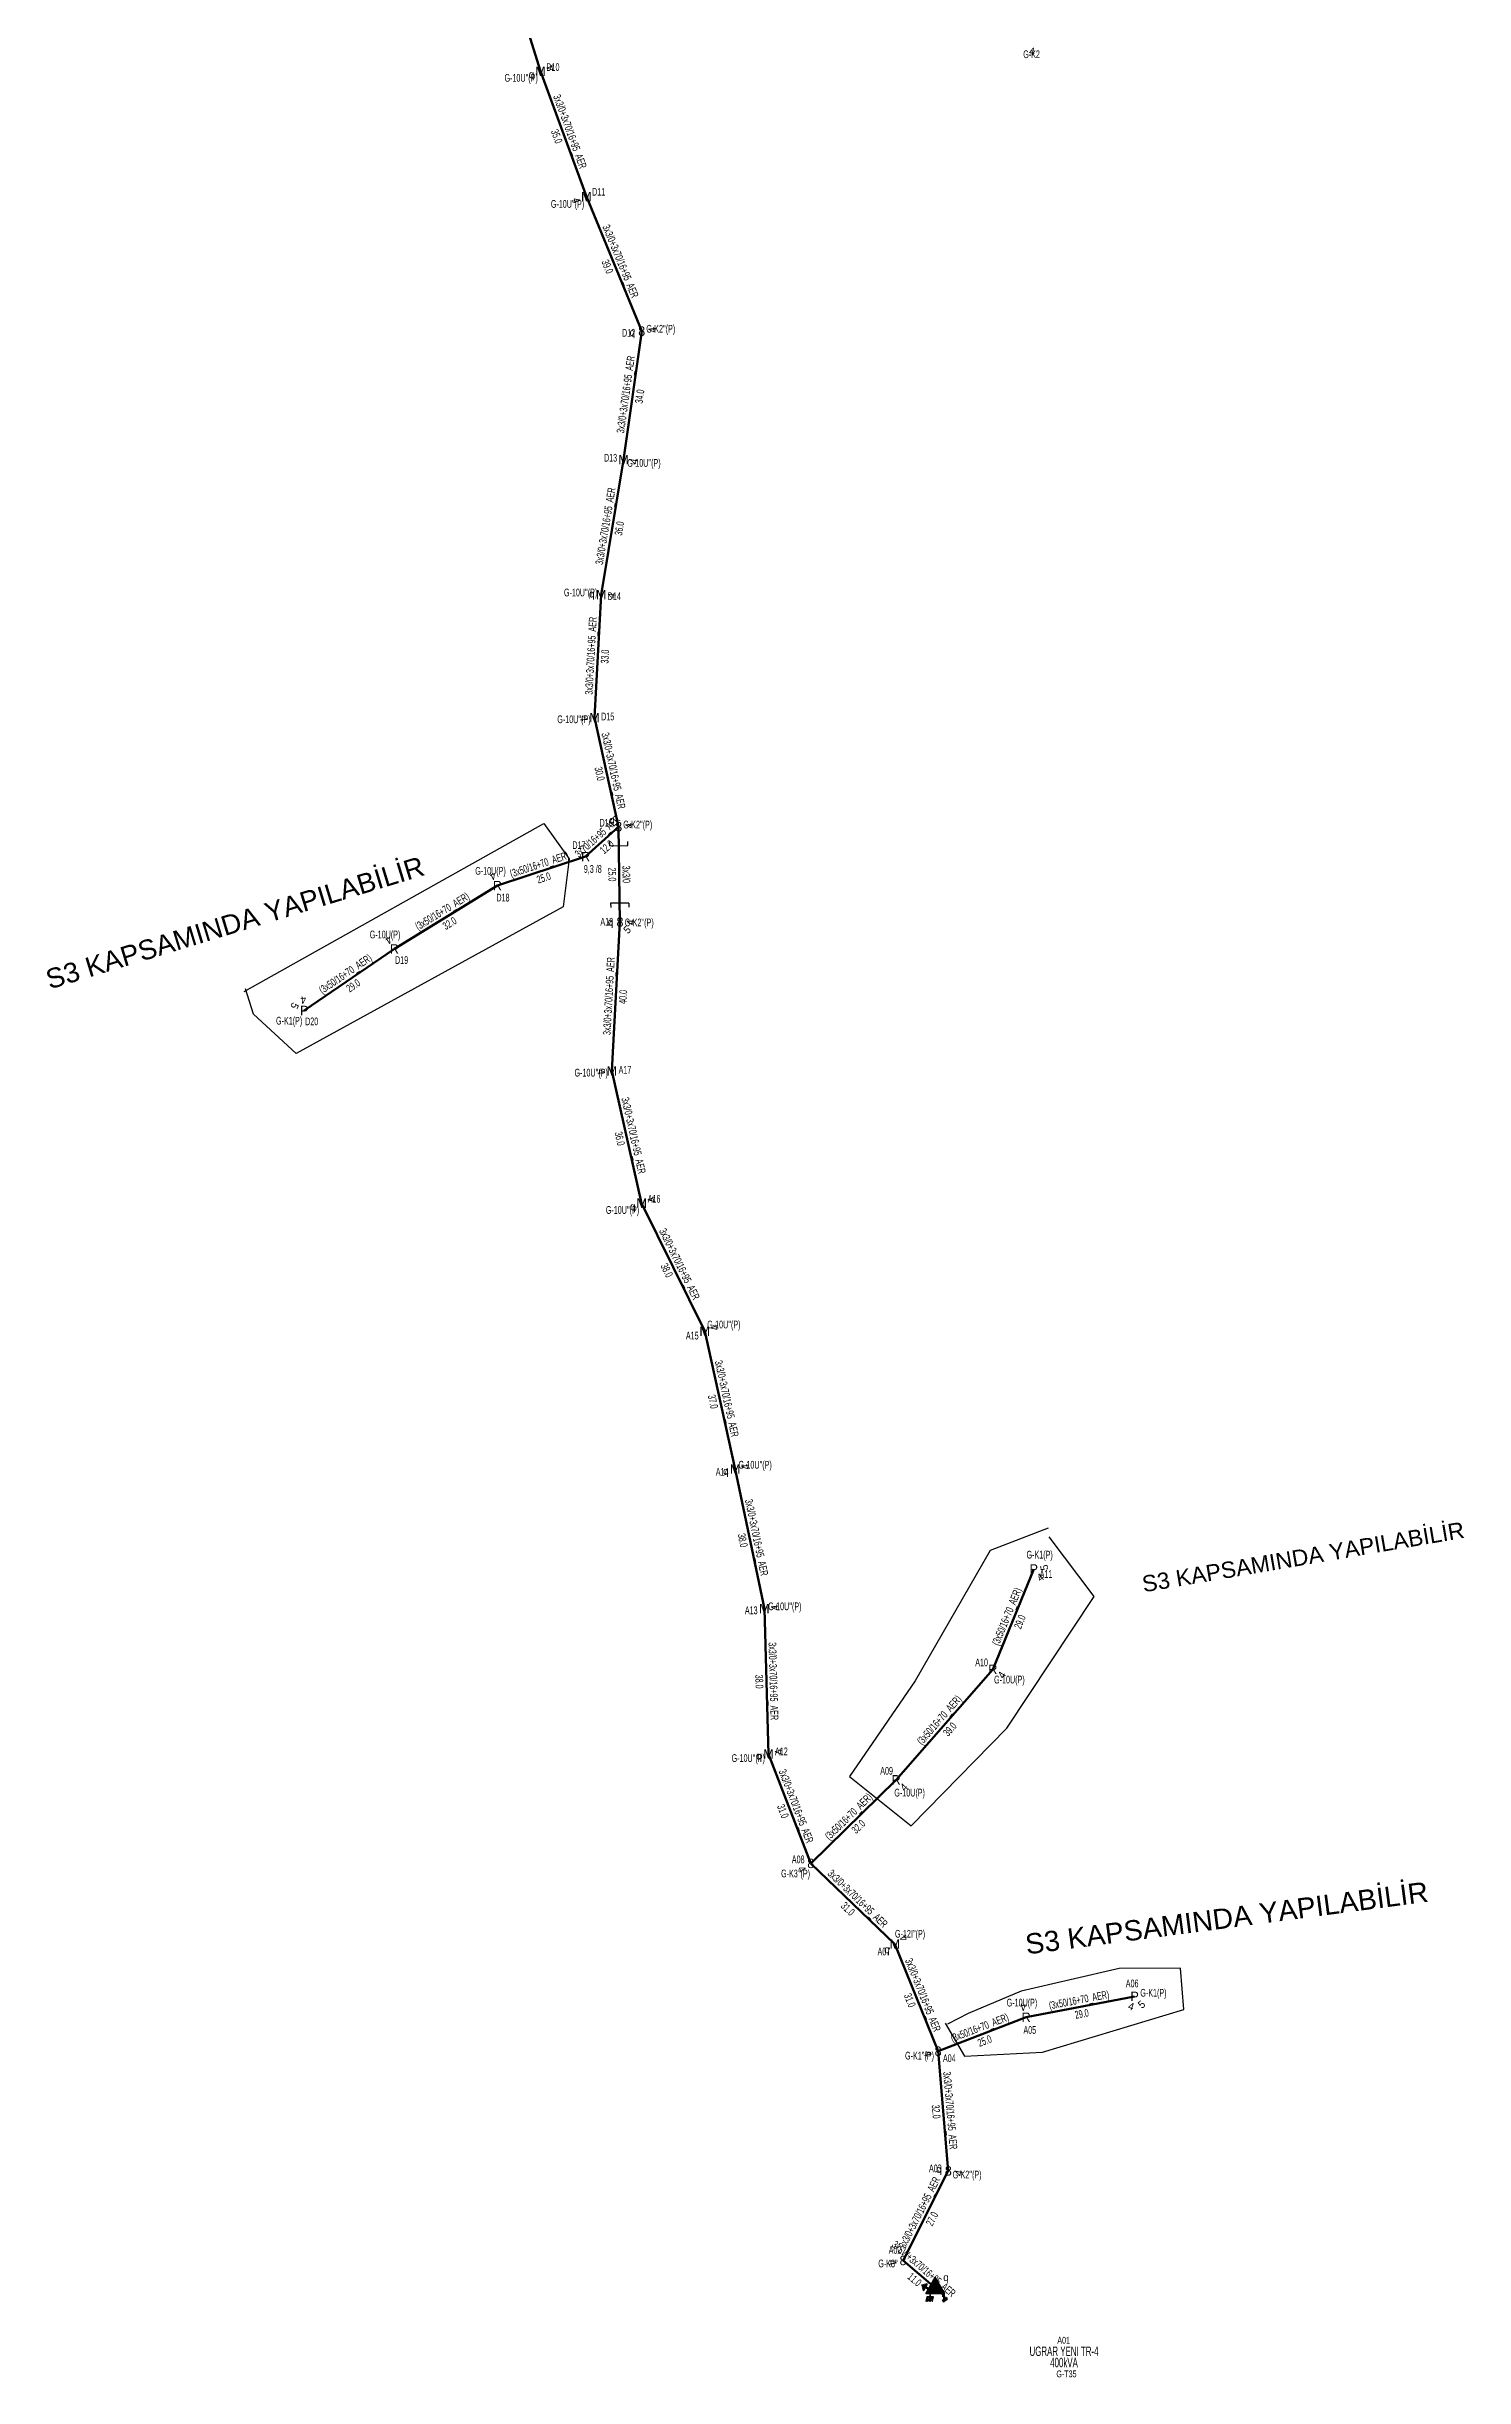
# Model space of a CAD drawing. Header units: millimetres. Extents: x 472380 to 475428, y 4017879 to 4021986.
# Drawn here: x 473403 to 473778, y 4017879 to 4018497 of the extents above; entities that cross this region are included whole.
import ezdxf
from ezdxf.enums import TextEntityAlignment as Align

# ---------------------------------------------------------------- set-up
doc = ezdxf.new("R2010")
doc.units = ezdxf.units.MM
for name, color, linetype, lineweight in [('DIREK_AG_MEVCUT', 120, 'Continuous', 25), ('DIREK_AG_YENI', 108, 'Continuous', 25), ('DIREK_OG_YENI', 10, 'Continuous', 25), ('HAT_AG_HAVAI_MEVCUT', 126, 'Continuous', 50), ('HAT_AG_HAVAI_YENI', 3, 'Continuous', 50), ('HAT_OG_HAVAI_YENI', 1, 'Continuous', 70), ('KULLANICI', 1, 'Continuous', 25), ('TRAFO_TADILAT_BYSK', 5, 'Continuous', 30), ('TRAFO_YENI', 5, 'Continuous', 30)]:
    doc.layers.add(name, color=color, linetype=linetype, lineweight=lineweight)
doc.layers.add('NIA_AG', color=5, linetype='Continuous')
doc.styles.add('Direk', font='B_CAD')
doc.styles.get("Standard").update_dxf_attribs({"font": 'Arial'})

# ---------------------------------------------------------------- blocks, each defined once
blk = doc.blocks.new('AG_NIA', base_point=(-64.4296, 129.8924))
at = {"layer": 'NIA_AG'}
for p, q in [((-64.429604, 132.292432), (-65.529604, 132.292432)), ((-64.429604, 127.492432), (-64.429604, 132.292432)), ((-64.429604, 127.492432), (-65.529604, 127.492432))]:
    blk.add_line(p, q, dxfattribs=at)
blk = doc.blocks.new('YENI_DIREK')
h = blk.add_hatch(color=32)
h.paths.add_polyline_path([(-3.28, -0.5), (-3.07, -0.63), (-2.64, 0.1), (-1.87, -0.35), (-1.77, -0.17), (-2.54, 0.28), (-2.11, 1.01), (-2.33, 1.14)])
h.paths.add_polyline_path([(-3.42, -0.17), (-3.29, -0.25), (-2.57, 0.98), (-2.7, 1.06)])
h.paths.add_polyline_path([(-3.5, 0.29), (-3.37, 0.22), (-3.01, 0.82), (-3.14, 0.9)])
h.paths.add_polyline_path([(-3.41, 0.73), (-3.54, 0.81), (-3.62, 0.68), (-3.49, 0.61)])
h.paths.add_polyline_path([(-1.26, -1.44), (-1.46, -1.44), (-1.47, -2.34), (-2.22, -2.34), (-2.48, -3.47), (-2.38, -3.47), (-2.17, -2.54), (-1.87, -2.54), (-2.08, -3.47), (-1.98, -3.47), (-1.77, -2.54), (-1.47, -2.54), (-1.68, -3.48), (-1.58, -3.48), (-1.37, -2.54), (-1.07, -2.54), (-1.28, -3.48), (-1.18, -3.48), (-0.97, -2.54), (-0.67, -2.55), (-0.88, -3.48), (-0.78, -3.48), (-0.52, -2.35), (-1.27, -2.34)])
at = {"layer": 'TRAFO_YENI'}
for points in [[(2.31, -1.57), (2.08, -1.92), (2.04, -1.44), (1.9, -1.44), (1.98, -2.32), (2.21, -1.96), (2.27, -2.67), (2.06, -2.67), (2.36, -2.87), (2.36, -2.86), (2.6, -2.49), (2.41, -2.63)], [(2.31, -1.57), (2.08, -1.92), (2.04, -1.44), (1.9, -1.44), (1.98, -2.32), (2.21, -1.96), (2.27, -2.67), (2.06, -2.67), (2.36, -2.87), (1.94, -3.19), (2.16, -3.79), (2.22, -3.74), (2.04, -3.26), (2.22, -3.13), (2.4, -3.6), (2.46, -3.56), (2.28, -3.08), (2.46, -2.94), (2.64, -3.42), (2.69, -3.38), (2.51, -2.9), (2.69, -2.76), (2.87, -3.24), (2.93, -3.2), (2.75, -2.72), (2.93, -2.58), (3.11, -3.06), (3.17, -3.01), (2.95, -2.42), (2.36, -2.86), (2.6, -2.49), (2.41, -2.63)], [(2.93, -2.58), (3.11, -3.06), (3.17, -3.01), (2.95, -2.42), (2.36, -2.86), (2.6, -2.49), (2.41, -2.63), (2.31, -1.57), (2.08, -1.92), (2.04, -1.44), (1.9, -1.44), (1.98, -2.32), (2.21, -1.96), (2.27, -2.67), (2.06, -2.67), (2.36, -2.87), (1.94, -3.19), (2.16, -3.79), (2.22, -3.74), (2.04, -3.26), (2.22, -3.13), (2.4, -3.6), (2.46, -3.56), (2.28, -3.08), (2.46, -2.94), (2.64, -3.42), (2.69, -3.38), (2.51, -2.9), (2.69, -2.76), (2.87, -3.24), (2.93, -3.2), (2.75, -2.72)]]:
    blk.add_hatch(color=32, dxfattribs=at).paths.add_polyline_path(points)
at = {"layer": 'TRAFO_TADILAT_BYSK', "color": 32, "flags": 128}
for points in [[(-3.49, 0.61), (-3.41, 0.73), (-3.54, 0.81), (-3.62, 0.68), (-3.49, 0.61)], [(-3.37, 0.22), (-3.01, 0.82), (-3.14, 0.9), (-3.5, 0.29), (-3.37, 0.22)], [(-3.29, -0.25), (-2.57, 0.98), (-2.7, 1.06), (-3.42, -0.17), (-3.29, -0.25)], [(-1.77, -0.17), (-2.54, 0.28), (-2.11, 1.01), (-2.33, 1.14), (-3.28, -0.5), (-3.07, -0.63), (-2.64, 0.1), (-1.87, -0.35), (-1.77, -0.17)], [(-1.26, -1.44), (-1.46, -1.44), (-1.47, -2.34), (-2.22, -2.34), (-2.48, -3.47), (-2.38, -3.47), (-2.17, -2.54), (-1.87, -2.54), (-2.08, -3.47), (-1.98, -3.47), (-1.77, -2.54), (-1.47, -2.54), (-1.68, -3.48), (-1.58, -3.48), (-1.37, -2.54), (-1.07, -2.54), (-1.28, -3.48), (-1.18, -3.48), (-0.97, -2.54), (-0.67, -2.55), (-0.88, -3.48), (-0.78, -3.48), (-0.52, -2.35), (-1.27, -2.34), (-1.26, -1.44)]]:
    blk.add_lwpolyline(points, dxfattribs=at)
at = {"layer": 'TRAFO_YENI', "linetype": 'Continuous'}
for p, q in [((-2.5, -1.44), (0, 2.89)), ((2.5, -1.44), (0, 2.89)), ((-2.5, -1.44), (2.5, -1.44))]:
    blk.add_line(p, q, dxfattribs=at)
at = {"layer": 'TRAFO_YENI', "color": 32, "flags": 128}
blk.add_lwpolyline([(1.9, -1.44), (2.04, -1.44), (2.08, -1.92), (2.31, -1.57), (2.41, -2.63), (2.6, -2.49), (2.36, -2.86), (2.95, -2.42), (3.17, -3.01), (3.11, -3.06), (2.93, -2.58), (2.75, -2.72), (2.93, -3.2), (2.87, -3.24), (2.69, -2.76), (2.51, -2.9), (2.69, -3.38), (2.64, -3.42), (2.46, -2.94), (2.28, -3.08), (2.46, -3.56), (2.4, -3.6), (2.22, -3.13), (2.04, -3.26), (2.22, -3.74), (2.16, -3.79), (1.94, -3.19), (2.36, -2.87), (2.06, -2.67), (2.27, -2.67), (2.21, -1.96), (1.98, -2.32), (1.9, -1.44)], dxfattribs=at)
at = {"layer": 'TRAFO_YENI', "linetype": 'Continuous'}
for points in [[(-2.5, -1.44), (0, -1.44), (0, 2.89)], [(0, -1.44), (0, 2.89), (2.5, -1.44)]]:
    blk.add_solid(points, dxfattribs=at)

msp = doc.modelspace()

# ---------------------------------------------------------------- linework, layer by layer
at = {"layer": 'HAT_AG_HAVAI_MEVCUT'}
for p, q in [((473545.333, 4018282.151), (473521.96, 4018274.449)), ((473521.96, 4018274.449), (473494.67, 4018257.669)), ((473494.67, 4018257.669), (473470.766, 4018241.375)), ((473653.25, 4018066.81), (473664.103, 4018093.386)), ((473627.635, 4018037.526), (473653.25, 4018066.81)), ((473605.002, 4018015.408), (473627.635, 4018037.526)), ((473662.081, 4017974.635), (473690.826, 4017980.156)), ((473638.748, 4017965.639), (473662.081, 4017974.635))]:
    msp.add_line(p, q, dxfattribs=at)
at = {"layer": 'HAT_AG_HAVAI_YENI'}
msp.add_line((473554.095, 4018290.04), (473545.333, 4018282.151), dxfattribs=at)
at = {"layer": 'HAT_OG_HAVAI_YENI'}
for p, q in [((473522.500075, 4018525.043378), (473533.364042, 4018490.190058)), ((473533.364042, 4018490.190058), (473545.54, 4018457.002)), ((473545.54, 4018457.002), (473560.20247, 4018421.349118)), ((473560.20247, 4018421.349118), (473555.408804, 4018387.274038)), ((473555.408804, 4018387.274038), (473549.462, 4018351.518)), ((473549.462, 4018351.518), (473547.714125, 4018318.967382)), ((473547.714125, 4018318.967382), (473554.095, 4018290.04)), ((473554.095, 4018290.04), (473554.44, 4018264.803)), ((473552.28377, 4018225.355686), (473554.44, 4018264.803)), ((473560.18504, 4018190.307797), (473552.28377, 4018225.355686)), ((473576.901927, 4018156.390672), (473560.18504, 4018190.307797)), ((473584.947264, 4018119.872377), (473576.901927, 4018156.390672)), ((473592.699805, 4018082.857901), (473584.947264, 4018119.872377)), ((473593.787335, 4018044.378153), (473592.699805, 4018082.857901)), ((473605.002, 4018015.408), (473593.787335, 4018044.378153)), ((473627.283, 4017994.018), (473605.002, 4018015.408)), ((473638.748, 4017965.639), (473627.283, 4017994.018)), ((473641.451, 4017933.924), (473638.748, 4017965.639)), ((473629.466, 4017910.204), (473641.451, 4017933.924)), ((473629.466, 4017910.204), (473638.012, 4017902.906))]:
    msp.add_line(p, q, dxfattribs=at)
at = {"layer": 'KULLANICI', "color": 5, "flags": 128}
for points in [[(473454.831627, 4018246.410073), (473534.232132, 4018290.881991), (473541.007896, 4018281.529528), (473539.38553, 4018268.836899), (473468.669455, 4018229.995546), (473457.312893, 4018240.397775), (473455.21336, 4018247.078106)], [(473667.904364, 4018104.207664), (473652.561626, 4018098.261435), (473632.708658, 4018063.770301), (473615.264367, 4018038.421566), (473631.61839, 4018025.338347), (473656.967125, 4018051.232217), (473680.135324, 4018086.120799), (473668.142374, 4018101.929688)], [(473640.580443, 4017973.05758), (473645.719159, 4017964.304822), (473666.386963, 4017965.37774), (473703.82618, 4017976.728091), (473702.979139, 4017987.626687), (473686.715949, 4017987.513748), (473660.796491, 4017981.527991), (473646.679139, 4017975.655173), (473641.201606, 4017972.775233)]]:
    msp.add_lwpolyline(points, dxfattribs=at)

# ---------------------------------------------------------------- block references
at = {"layer": 'NIA_AG'}
for p, rotation in [((473554.163346, 4018285.040467), 270.783208), ((473554.371654, 4018269.802533), 90.783208)]:
    msp.add_blockref('AG_NIA', p, dxfattribs=dict(at, rotation=rotation))
at = {"layer": 'TRAFO_YENI'}
msp.add_blockref('YENI_DIREK', (473638.012, 4017902.906), dxfattribs=at)

# ---------------------------------------------------------------- texts
at = {"layer": 'DIREK_AG_MEVCUT', "width": 0.53}
for s, p in [('D17', (473543.576731, 4018285.178461)), ('G-10U(P)', (473520.140459, 4018278.366647)), ('9,3 /8', (473547.240461, 4018278.862915)), ('D18', (473523.434312, 4018271.274665)), ('G-10U(P)', (473492.192114, 4018261.494362)), ('D19', (473496.572814, 4018254.731433)), ('G-K1(P)', (473466.778111, 4018238.656682)), ('D20', (473472.737333, 4018238.482969)), ('G-K1(P)', (473665.655644, 4018097.187996)), ('A11', (473667.343226, 4018092.06277)), ('A10', (473650.272008, 4018068.648902)), ('G-10U(P)', (473657.636555, 4018064.101315)), ('A09', (473625.092741, 4018039.931602)), ('G-10U(P)', (473631.203782, 4018034.149056)), ('G-10U(P)', (473660.97012, 4017978.514674)), ('A06', (473690.165828, 4017983.593175)), ('G-K1(P)', (473695.811107, 4017981.11348)), ('A05', (473663.044449, 4017971.270217))]:
    msp.add_text(s, height=2.05, dxfattribs=at).set_placement(p, align=Align.MIDDLE_CENTER)
at = {"layer": 'DIREK_AG_MEVCUT', "style": 'Direk'}
for s, p in [('R', (473545.333, 4018282.151)), ('R', (473521.96, 4018274.449)), ('R', (473494.67, 4018257.669)), ('P', (473470.766, 4018241.375)), ('P', (473664.103, 4018093.386)), ('R', (473653.25, 4018066.81)), ('R', (473627.635, 4018037.526)), ('P', (473690.826, 4017980.156)), ('R', (473662.081, 4017974.635))]:
    msp.add_text(s, height=2.5, dxfattribs=at).set_placement(p, align=Align.MIDDLE_CENTER)
at = {"layer": 'DIREK_AG_MEVCUT', "color": 32, "style": 'Direk'}
for s, rotation, p in [('4', 204.912391, (473520.78055, 4018276.988468)), ('4', 212.933223, (473493.147749, 4018260.019053)), ('4', 184.280034, (473470.557033, 4018244.167191)), ('5', 244.280034, (473468.243408, 4018242.590125)), ('4', 397.786075, (473665.818602, 4018091.173149)), ('5', 457.786075, (473666.877186, 4018093.765329)), ('4', 418.304785, (473655.632394, 4018065.338878)), ('4', 406.582079, (473629.668807, 4018035.601519)), ('5', 400.872293, (473692.658251, 4017978.038724)), ('4', 195.978178, (473661.310241, 4017977.326826)), ('4', 340.872293, (473689.908511, 4017977.510586))]:
    msp.add_text(s, height=2, rotation=rotation, dxfattribs=at).set_placement(p, align=Align.MIDDLE_CENTER)
at = {"layer": 'DIREK_AG_YENI', "width": 0.53}
msp.add_text('G-K2', height=2.05, dxfattribs=at).set_placement((473663.513844, 4018494.719861), align=Align.MIDDLE_CENTER)
at = {"layer": 'DIREK_AG_YENI', "color": 32, "style": 'Direk'}
msp.add_text('4', height=2, rotation=352.540839, dxfattribs=at).set_placement((473663.614505, 4018495.488695), align=Align.MIDDLE_CENTER)
at = {"layer": 'DIREK_OG_YENI', "style": 'Direk'}
for s, p in [('M', (473533.364042, 4018490.190058)), ('M', (473545.54, 4018457.002)), ('8', (473560.20247, 4018421.349118)), ('M', (473555.408804, 4018387.274038)), ('M', (473549.462, 4018351.518)), ('M', (473547.714125, 4018318.967382)), ('8', (473554.095, 4018290.04)), ('8', (473554.44, 4018264.803)), ('M', (473552.28377, 4018225.355686)), ('M', (473560.18504, 4018190.307797)), ('M', (473576.901927, 4018156.390672)), ('M', (473584.947264, 4018119.872377)), ('M', (473592.699805, 4018082.857901)), ('M', (473593.787335, 4018044.378153)), ('8', (473605.002, 4018015.408)), ('M', (473627.283, 4017994.018)), ('8', (473638.748, 4017965.639)), ('8', (473641.451, 4017933.924)), ('8', (473629.466, 4017910.204))]:
    msp.add_text(s, height=2.5, dxfattribs=at).set_placement(p, align=Align.MIDDLE_CENTER)
at = {"layer": 'DIREK_OG_YENI', "color": 32, "style": 'Direk'}
for s, rotation, p in [('4', 108.729749, (473536.015764, 4018491.089151)), ('4', 291.25109, (473542.930397, 4018455.987124)), ('4', 97.173714, (473562.980552, 4018421.698777)), ('4', 441.274716, (473558.1764, 4018386.849286)), ('4', 443.741778, (473552.245314, 4018351.212773)), ('4', 274.682791, (473544.923471, 4018318.738792)), ('4', 96.611229, (473556.876381, 4018290.362369)), ('5', 402.849254, (473556.344201, 4018262.750193)), ('4', 448.827238, (473557.239413, 4018264.745692)), ('4', 274.78788, (473549.493541, 4018225.121979)), ('4', 109.471003, (473562.824909, 4018191.24112)), ('4', 109.33093, (473579.54407, 4018157.317539)), ('4', 102.126866, (473587.684781, 4018120.460593)), ('4', 96.724136, (473595.480545, 4018083.18575)), ('4', 101.390427, (473596.532187, 4018044.931135)), ('4', 303.665393, (473602.671591, 4018013.855843)), ('4', 124.083663, (473629.602016, 4017995.587128)), ('4', 283.434964, (473636.024624, 4017964.988444)), ('4', 439.032665, (473644.19986, 4017933.391302)), ('4', 281.348841, (473626.720748, 4017909.65301))]:
    msp.add_text(s, height=2, rotation=rotation, dxfattribs=at).set_placement(p, align=Align.MIDDLE_CENTER)
at = {"layer": 'DIREK_OG_YENI', "width": 0.53}
for s, p in [('D10', (473536.678695, 4018491.313924)), ("G-10U''(P)", (473528.265693, 4018488.461411)), ("G-10U''(P)", (473540.550514, 4018455.061586)), ('D11', (473548.802003, 4018458.270595)), ('D12', (473556.729867, 4018420.912045)), ("G-K2''(P)", (473565.25703, 4018421.985302)), ('D13', (473551.949309, 4018387.804977)), ("G-10U''(P)", (473560.811287, 4018386.444902)), ("G-10U''(P)", (473544.017737, 4018352.115034)), ('D14', (473552.941142, 4018351.136467)), ("G-10U''(P)", (473542.25031, 4018318.519826)), ('D15', (473551.202442, 4018319.253119)), ('D16', (473550.762192, 4018291.108828)), ("G-K2''(P)", (473559.157443, 4018290.62675)), ('A18', (473550.940733, 4018264.874635)), ("G-K2''(P)", (473559.545612, 4018264.698481)), ("G-10U''(P)", (473546.821086, 4018224.898135)), ('A17', (473555.771557, 4018225.647821)), ("G-10U''(P)", (473555.117419, 4018188.516144)), ('A16', (473563.484876, 4018191.474451)), ("G-10U''(P)", (473581.975438, 4018158.170466)), ('A15', (473573.599249, 4018155.232089)), ("G-10U''(P)", (473590.270145, 4018121.016115)), ('A14', (473581.525367, 4018119.137107)), ("G-10U''(P)", (473598.137218, 4018083.498972)), ('A13', (473589.22388, 4018082.448089)), ("G-10U''(P)", (473588.445086, 4018043.301896)), ('A12', (473597.2184, 4018045.069381)), ('A08', (473601.66558, 4018016.465498)), ("G-K3''(P)", (473600.975798, 4018012.726369)), ("G-12I''(P)", (473631.314644, 4017996.745952)), ('A07', (473624.384229, 4017992.05659)), ("G-K1''(P)", (473633.823512, 4017964.462645)), ('A04', (473641.715448, 4017963.78313)), ('A03', (473638.014925, 4017934.589873)), ("G-K2''(P)", (473646.435928, 4017932.957977)), ('A02', (473627.346432, 4017912.989216)), ("G-K3''", (473625.470008, 4017909.401979))]:
    msp.add_text(s, height=2.05, dxfattribs=at).set_placement(p, align=Align.MIDDLE_CENTER)
at = {"layer": 'DIREK_OG_YENI', "color": 4, "style": 'Direk'}
for p in [(473530.996433, 4018489.387296), (473557.722039, 4018421.036923), (473546.976898, 4018351.790524), (473552.327233, 4018291.807767), (473551.940524, 4018264.854168), (473557.828015, 4018189.474473), (473582.503052, 4018119.347184), (473591.336575, 4018043.884419), (473625.21245, 4017992.616993), (473638.99666, 4017934.399623)]:
    msp.add_text('q', height=2, dxfattribs=at).set_placement(p, align=Align.MIDDLE_CENTER)
at = {"layer": 'HAT_AG_HAVAI_MEVCUT', "lineweight": 30, "width": 0.53}
for rotation, p in [(378.239081, (473533.380457, 4018279.107132)), (391.586125, (473507.86988, 4018266.78291)), (394.280075, (473482.239155, 4018250.224132)), (67.785827, (473657.889866, 4018080.419524)), (48.823777, (473639.803013, 4018052.727698)), (44.340214, (473615.724761, 4018027.075089)), (10.872381, (473676.292794, 4017978.230238)), (21.083737, (473650.108452, 4017970.930192))]:
    msp.add_text('(3x50/16+70_AER)', height=2.05, rotation=rotation, dxfattribs=at).set_placement(p, align=Align.CENTER)
for s, rotation, p in [('25.0', 378.239081, (473533.912527, 4018277.492542)), ('32.0', 391.586125, (473508.760305, 4018265.334758)), ('29.0', 394.280075, (473483.19666, 4018248.819432)), ('29.0', 67.785827, (473659.463687, 4018079.776805)), ('39.0', 48.823777, (473641.082583, 4018051.608457)), ('32.0', 44.340214, (473616.91292, 4018025.859245)), ('29.0', 10.872381, (473676.613452, 4017976.560753)), ('25.0', 21.083737, (473650.719997, 4017969.343998))]:
    msp.add_text(s, height=2.05, rotation=rotation, dxfattribs=at).set_placement(p, align=Align.TOP_CENTER)
at = {"layer": 'HAT_AG_HAVAI_YENI', "lineweight": 30, "width": 0.53}
msp.add_text('3x70/16+95_AER', height=2.05, rotation=401.999586, dxfattribs=at).set_placement((473549.145061, 4018286.727125), align=Align.CENTER)
msp.add_text('12.0', height=2.05, rotation=401.999586, dxfattribs=at).set_placement((473550.282574, 4018285.463771), align=Align.TOP_CENTER)
at = {"layer": 'HAT_OG_HAVAI_YENI', "lineweight": 30, "width": 0.53}
for s, rotation, p in [('3x3/0+3x70/16+95_AER', 290.146667, (473540.249879, 4018473.888891)), ('3x3/0+3x70/16+95_AER', 292.355473, (473553.657217, 4018439.498959)), ('3x3/0+3x70/16+95_AER', 441.992209, (473556.963925, 4018404.429989)), ('3x3/0+3x70/16+95_AER', 440.556808, (473551.596807, 4018369.535593)), ('3x3/0+3x70/16+95_AER', 446.926754, (473547.739171, 4018335.288376)), ('3x3/0+3x70/16+95_AER', 282.438516, (473551.734428, 4018304.686722)), ('3x3/0', 270.783295, (473555.117071, 4018277.433252)), ('3x3/0+3x70/16+95_AER', 446.871781, (473552.512985, 4018245.125912)), ('3x3/0+3x70/16+95_AER', 282.704491, (473557.063595, 4018208.018676)), ('3x3/0+3x70/16+95_AER', 296.237514, (473569.305908, 4018173.725014)), ('3x3/0+3x70/16+95_AER', 282.424345, (473581.754689, 4018138.314402)), ('3x3/0+3x70/16+95_AER', 281.829386, (473589.655483, 4018101.539387)), ('3x3/0+3x70/16+95_AER', 271.618885, (473594.093231, 4018063.64204)), ('3x3/0+3x70/16+95_AER', 291.16259, (473600.187474, 4018030.200071)), ('3x3/0+3x70/16+95_AER', 316.168221, (473616.731425, 4018005.326205)), ('3x3/0+3x70/16+95_AER', 291.998093, (473633.80368, 4017980.146906)), ('3x3/0+3x70/16+95_AER', 274.871999, (473640.946463, 4017949.853758)), ('3x3/0+3x70/16+95_AER', 63.193579, (473634.700044, 4017922.44739)), ('3xSW+3x70/16+95_AER', 319.504821, (473634.291313, 4017907.201609))]:
    msp.add_text(s, height=2.05, rotation=rotation, dxfattribs=at).set_placement(p, align=Align.CENTER)
for s, rotation, p in [('35.0', 290.146667, (473538.653895, 4018473.303369)), ('39.0', 292.355473, (473552.084986, 4018438.852361)), ('34.0', 441.992209, (473558.647349, 4018404.193166)), ('36.0', 440.556808, (473553.273769, 4018369.256674)), ('33.0', 446.926754, (473549.436726, 4018335.197235)), ('30.0', 282.438516, (473550.074331, 4018304.320556)), ('25.0', 270.783295, (473553.41723, 4018277.410012)), ('40.0', 446.871781, (473554.210452, 4018245.033142)), ('36.0', 282.704491, (473555.405216, 4018207.644807)), ('38.0', 296.237514, (473567.78106, 4018172.973455)), ('37.0', 282.424345, (473580.094502, 4018137.948647)), ('38.0', 281.829386, (473587.991586, 4018101.19089)), ('38.0', 271.618885, (473592.39391, 4018063.594014)), ('31.0', 291.16259, (473598.602122, 4018029.586344)), ('31.0', 316.168221, (473615.554101, 4018004.099866)), ('31.0', 291.998093, (473632.227446, 4017979.510127)), ('32.0', 274.871999, (473639.252606, 4017949.709377)), ('27.0', 63.193579, (473636.217354, 4017921.680729)), ('11.0', 319.504821, (473633.18736, 4017905.908826))]:
    msp.add_text(s, height=2.05, rotation=rotation, dxfattribs=at).set_placement(p, align=Align.TOP_CENTER)
at = {"layer": 'KULLANICI', "color": 5}
for height, rotation, p in [(5.2074, 16.947512, (473403.295878, 4018246.933188)), (4.31826, 9.64365, (473693.2185, 4018087.2111)), (5.372114, 7.480772, (473662.230959, 4017991.265808))]:
    msp.add_text('S3 KAPSAMINDA YAPILABİLİR', height=height, rotation=rotation, dxfattribs=at).set_placement(p)
at = {"layer": 'TRAFO_YENI', "color": 4, "style": 'Direk'}
msp.add_text('q', height=2, dxfattribs=at).set_placement((473640.840427, 4017905.734427), align=Align.MIDDLE_CENTER)
at = {"layer": 'TRAFO_YENI', "width": 0.6}
for s, height, p in [('UGRAR YENI TR-4', 2.5, (473672.115654, 4017884.900696)), ('A01', 1.8, (473672.022288, 4017888.165228)), ('400kVA', 2.5, (473672.115654, 4017881.900696))]:
    msp.add_text(s, height=height, dxfattribs=at).set_placement(p, align=Align.CENTER)
msp.add_text('G-T35', height=1.8, dxfattribs=at).set_placement((473672.761135, 4017881.044901), align=Align.TOP_CENTER)

doc.saveas('drawing.dxf')
